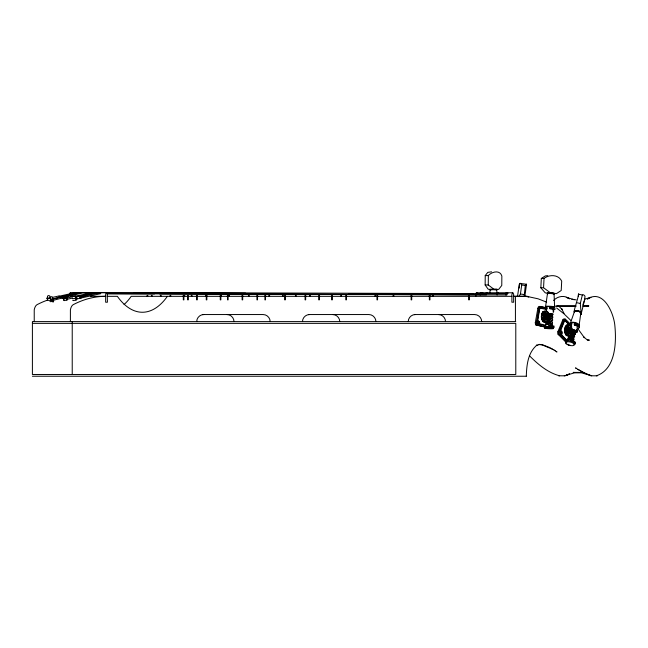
<?xml version="1.0" encoding="UTF-8"?>
<svg xmlns="http://www.w3.org/2000/svg" width="648" height="648" viewBox="0 0 648 648"><rect width="100%" height="100%" fill="white"/><g stroke="black" fill="none" stroke-linecap="round" stroke-linejoin="round"><path stroke-width="0.97" d="M489.353 289.3A44.785 0.68 0.5 0 1 488.195 289.251L485.15 284.982L485.231 275.586L487.758 272.379L491.549 271.828M488.26 284.982L488.341 275.586C491.792 271.666 499.989 269.6 501.852 276.056L501.771 285.46L498.652 289.413A44.032 0.664 0.5 0 0 493.954 289.251L488.26 284.982L485.15 284.982M547.123 309.023L547.187 307.849L539.411 306.431A2.989 1.49 -90 0 0 537.848 308.399L535.288 322.761L535.556 324.794L544.555 327.013M540.432 306.431A2.989 1.49 -90 0 0 538.869 308.399L536.285 323.862L537.079 325.223L544.093 326.697M526.298 376.188C526.654 365.513 527.772 352.423 537.176 344.93L536.325 345.514L540.051 344.428L538.974 344.428L543.056 345.279L553.076 349.483M538.407 322.704L538.002 323.571L539.371 323.644L539.42 322.704L538.059 322.631L539.42 322.704M546.807 293.107A44.032 3.985 3 0 1 545.227 292.831L540.837 287.801L541.323 278.454L545.3 275.926L547.787 275.667M537.97 324.267L538.99 324.267L539.371 323.644M539.071 322.631L538.642 321.829L538.205 323.393L538.99 324.267M543.55 287.728L544.045 278.381C549.431 274.355 558.576 274.355 561.703 281.159L561.209 290.507L556.389 293.657A44.785 4.058 3 0 0 550.241 292.694L543.55 287.728L540.837 287.801M545.454 324.032L545.389 325.199L538.844 323.579M546.159 310.586L546.215 309.42L540.44 308.205A1.409 0.705 -90 0 0 539.663 309.177L537.8 320.323A3.094 1.547 -90 0 1 538.61 321.586M545.713 324.672L545.648 325.847L538.431 324.324M546.483 310.068L546.539 308.902L540.432 307.614A1.936 0.972 -90 0 0 539.395 308.918L537.289 320.752A2.503 1.247 -90 0 1 538.358 321.902M548.913 325.571L549.034 326.835L548.913 325.571L549.617 325.596A4.739 0.429 3 0 1 553.651 326.446M553.262 309.193L549.804 308.626L549.869 307.46L550.565 307.484A4.739 0.429 3 0 1 555.174 308.189M549.982 308.723L549.869 307.46M553.141 309.712L553.06 311.348M564.602 330.334L564.651 331.476L567.429 331.476L567.251 333.113L568.045 333.655L568.013 334.838L568.847 334.692L568.798 335.551C569.859 335.308 569.422 335.291 570.483 335.583L570.442 334.724L571.277 334.894L571.261 333.712L572.054 333.202L571.892 331.557L572.419 331.015L571.965 330.245L572.306 328.722L571.593 327.856L571.739 326.714L570.912 326.511L571.05 325.693C570.038 324.956 569.341 325.774 568.847 325.191L566.222 325.304L565.866 326.819L565.283 326.641L564.659 329.208L567.397 329.565L567.365 330.164L564.602 330.334L567.365 330.164M565.024 330.164L565.056 329.565M569.924 335.81L566.457 335.551L566.506 334.692L568.847 334.692M567.016 325.823L567.065 324.964L567.632 324.972M566.935 330.334L567.429 331.476M567.397 329.565L567.04 328.625L567.761 327.791L567.624 326.641L568.207 326.819L568.847 325.191M524.848 296.42L526.508 284.229L519.599 283.427L519.17 288.133M548.41 312.871L548.046 313.324L547.981 312.134L547.479 311.591L546.944 312.134L546.936 311.267C545.891 311.874 546.305 311.648 545.268 311.704L545.365 312.547L544.782 312.304L544.369 313.089L544.458 314.272L541.704 314.021L541.331 316.767L541.777 319.472L544.523 319.181L544.458 320.379L544.895 321.116L545.47 320.809L545.397 321.659C546.45 321.586 546.021 321.449 547.074 321.926L547.066 321.06L547.884 321.351L548.127 319.756L548.508 320.161L548.718 319.764L549.131 315.333L548.581 314.92L548.41 312.871L546.855 312.871M547.074 321.926L543.308 321.935L543.129 320.809M544.118 319.472L543.672 316.767L544.045 314.021M489.831 292.783L490.139 289.778M196.717 321.602C196.676 317.828 199.997 314.507 203.772 314.547M302.478 321.602C302.438 317.828 305.759 314.507 309.525 314.547M408.24 321.602C408.191 317.828 411.512 314.507 415.287 314.547M579.142 325.183L580.811 313.195M517.541 296.266L519.242 284.367M519.016 296.428L520.433 293.981L521.729 284.942L520.166 283.216M524.167 296.347L525.277 285.501L526.484 284.205M547.941 293.414L547.495 293.536L545.6 306.447L547.252 306.682L545.6 306.447A4.504 0.405 3 0 1 551.27 306.35A4.504 0.405 3 0 1 553.991 307.095M69.49 294.451L70.097 292.774L75.03 292.774L75.468 293.414M567.016 335.802L567.154 334.984M582.358 294.986L580.3 303.434L580.948 310.878A44.785 17.002 13.7 0 1 581.013 314.547L584.642 299.797L585.006 296.185L583.605 294.759L582.358 294.986L578.85 294.265L578.518 293.722L578.162 296.379M563.873 318.994A2.989 1.49 -90 0 0 562.707 320.072L557.847 331.817L557.758 333.906L565.777 342.095M571.641 325.247L565.534 319.294A2.989 1.49 -90 0 0 563.728 320.072L558.868 331.817L558.77 333.906L566.765 342.063M560.633 332.667L561.314 331.501L561.686 333.696L560.674 333.696L560.876 332.853L561.897 332.853M560.358 333.388L561.37 333.388L561.217 334.02L560.561 332.546L561.581 332.546M567.243 339.26L566.984 340.322L561.111 334.319M567.373 340.046L567.121 341.107L560.593 334.741A2.503 1.247 -90 0 0 560.844 334.06M570.596 326.851L570.856 325.79L565.331 320.412A1.936 0.972 -90 0 0 564.141 320.922L560.131 330.601A2.503 1.247 -90 0 1 560.779 331.638M574.314 312.15A44.032 16.718 13.7 0 1 574.468 309.55L578.85 294.265M574.841 343.626A4.739 1.798 13.7 0 0 571.196 340.07L570.507 339.965L570.248 341.018L570.937 341.123A4.739 1.798 13.7 0 1 574.59 344.679M576.939 327.556A3.289 1.247 13.7 0 0 574.379 325.061L574.501 323.595L575.189 323.7A4.739 1.798 13.7 0 1 578.834 327.256M574.379 325.061L574.501 323.595M575.951 331.817L576.153 330.974L577.174 330.974L576.971 331.817L575.635 331.509L576.971 331.817M576.437 330.253L576.59 329.613L577.174 330.974M575.481 332.141L576.493 332.141L576.647 331.509M547.098 317.666L547.609 318.209L547.973 316.864L547.066 314.58L546.79 315.584L546.288 315.041L545.924 316.386L546.823 318.67L547.098 317.666L545.592 317.666M568.28 335.081L565.672 334.838L565.704 333.655L564.91 333.113L565.088 331.476M584.642 299.797L582.852 304.787M541.704 314.021L542.117 314.272L542.441 312.304L544.782 312.304M544.895 321.116L542.554 321.116L542.182 319.181L541.777 319.472M526.2 285.452L526.557 284.513M574.144 339.001L569.276 339.123L567.551 339.844L568.644 339.682M574.379 335.534L575.878 331.922M505.894 293.414L506.177 292.774M50.398 300.494L53.371 299.943M565.939 335.081L566.231 334.441M571.147 329.694L570.524 332.327L570.143 331.468L569.705 332.23L569.203 331.079L569.633 330.318L569.252 329.459L569.827 328.447L570.208 329.306L570.637 328.544L571.147 329.694L569.633 329.694M569.041 335.235L568.385 336.393L568.588 337.754M545.916 323.619L547.633 322.04L552.234 320.282L552.704 319.756L552.299 319.181M551.853 318.654L547.236 321.821L547.155 323.441M551.707 321.457L547.139 324.583L545.859 324.624L550.849 323.619L552.558 322.558L552.153 321.983M552.525 323.263L550.071 324.567L551.156 324.778L551.278 323.652M47.474 298.266L47.466 299.797M47.134 300.178L49.515 300.469M50.536 297.756L50.787 297.975M49.88 301.312L50.674 301.725L53.719 301.02L52.739 300.899M63.812 298.299L63.804 299.83M63.472 300.202L64.257 300.615L67.311 299.911L66.323 299.789M72.455 298.299L73.248 298.712L76.294 298.007L75.306 297.886M72.641 300.202L73.435 300.615L76.488 299.911L75.5 299.789M74.488 292.774C73.24 293.925 75.063 293.925 75.184 292.774L79.801 292.774L80.247 293.414M79.258 292.774C78.019 293.925 79.834 293.925 79.955 292.774L91.441 292.774L91.878 293.414M90.898 292.774C89.651 293.925 91.465 293.925 91.587 292.774L100.1 293.074M100.157 292.774C98.82 293.965 100.991 293.965 101.064 292.774L106.807 292.774L107.244 293.414L107.414 302.211L105.648 302.211L105.648 294.451L106.256 292.774M475.907 293.414L476.345 292.774L486.867 292.774L487.304 293.414M485.879 293.414L486.324 292.774M486.551 293.414L486.996 292.774L497.688 292.774L498.134 293.414M496.7 293.414L497.146 292.774M497.372 293.414L497.818 292.774L506.534 292.774L506.817 293.414M512.511 292.774L511.896 294.451L511.896 302.211L513.662 302.211L513.662 294.451L513.054 292.774L507.36 292.774L506.963 294.889L505.78 294.889L505.78 294.451M66.404 298.914L66.89 298.21M66.825 299.546L67.449 298.639M167.338 296.33L166.415 297.667A86.54 43.27 -90 0 1 118.333 297.667L117.401 296.33L107.228 296.33M545.365 312.547L543.024 312.547L542.927 311.704L546.936 311.267M573.683 341.585L573.601 340.565L571.787 339.609L573.99 339.633M480.354 293.414L481.035 292.774M481.108 293.414L481.78 292.774M568.142 335.583L567.583 335.81L567.454 334.984M553.611 300.478C557.628 296.023 564.837 294.913 569.6 298.89M569.406 337.163L571.779 335.899L574.46 335.421M544.733 321.926L544.166 322.072L546.507 322.072M52.804 299.157L61.868 296.808M62.5 297.926L53.428 300.275M59.187 297.416L59.729 297.043L59.106 295.925L52.472 297.392M66.347 298.218L75.419 295.958M75.889 298.007L76.456 297.618L77.104 298.777M76.027 298.096L76.934 298.096L76.537 299.165L81.17 297.877L80.53 296.719L79.963 297.108M80.101 297.197L100.537 292.467L507.36 293.698M80.133 297.796L81.041 297.796L80.538 296.897M569.6 373.685L567.932 374.803L564.27 375.816M549.609 315.779L553.003 314.142L551.343 313.907L548.435 315.479M63.804 296.136L64.849 295.561L66.12 295.958M548.289 318.281L551.65 316.426L551.715 315.236M568.798 374.204L566.263 375.208L574.379 372.9L581.969 372.43M596.363 375.816C615.446 369.336 616.523 343.156 614.903 326.13C614.045 313.737 603.523 288.409 587.363 299.052L590.944 297.311L584.504 299.238M548.038 314.329L549.723 313.673L553.003 314.142L552.493 315.374L549.577 316.475M571.682 331.322L574.8 330.521L576.347 331.501L576.194 332.132L570.888 332.505M571.066 333.858L575.076 332.886M569.827 338.928L573.845 337.956M549.464 318.581L552.38 317.48L552.849 316.945L552.444 316.37M549.431 319.286L552.347 318.176L552.817 317.65L552.412 317.075M553.643 293.544L554.089 293.414M553.854 293.56L554.332 293.431L553.651 293.244M553.619 294.006L554.064 293.884L554.599 306.917M553.829 294.03L554.307 293.892L549.026 293.341M546.815 306.512L553.384 306.852L552.938 306.982M552.882 308.148L553.319 308.027L550.047 307.557M545.738 326.965L549.034 326.835M551.237 324.794L552.428 324.972L550.832 324.13M551.926 326.268L552.371 326.138L550.735 325.798M571.504 329.97L573.286 329.532L574.8 330.521M571.042 331.873L576.347 331.501A3.289 1.247 13.7 0 0 573.286 329.532M61.884 297.108L79.591 292.75M61.941 297.999L63.901 297.513M65.869 297.027L79.615 293.641M74.876 293.641L59.171 297.116L59.122 296.225L74.852 292.75L100.278 292.807L100.221 293.301M53.501 298.671L58.239 297.626M75.435 296.257L91.166 292.783M75.484 297.149L91.19 293.674M66.971 299.336L72.657 298.08M80.603 298.096L100.57 293.674M547.139 324.583L548.427 324.478M49.272 298.048L46.697 298.048L46.745 298.558L49.321 298.558M50.431 299.303L53.484 298.598L53.338 299.4L50.479 299.813M51.249 300.526L52.375 300.437M50.892 300.275L51.986 300.202M572.2 333.971L575.384 333.931M569.43 339.269L570.183 339.228M490.585 289.753L489.896 289.769L491.783 289.745M496.49 289.859L496.959 289.834L496.279 289.802M547.754 292.92L552.574 293.058M549.172 292.896L547.277 293.058L547.957 293.244M541.323 278.454L544.045 278.381M491.792 289.275L489.904 289.3L490.374 289.332M485.231 275.586L488.341 275.586M70.494 296.33L78.53 296.33M81.543 296.33L85.56 296.33M90.582 296.33L105.648 296.33A256.357 128.174 -90 0 0 73.265 304.649A8.383 4.188 90 0 0 70.397 309.849L70.397 321.602M196.927 296.33L227.529 296.33L227.529 299.862L228.112 299.862L228.112 296.33M227.756 296.33L242.117 296.33L242.117 299.862L242.7 299.862L242.7 296.33M242.587 296.33L256.94 296.33L256.94 299.862L257.531 299.862L257.531 296.33L264.911 296.33L264.911 299.862L265.494 299.862L265.494 296.33M265.34 296.33L284.723 296.33L284.723 299.862L285.306 299.862L285.306 296.33L305.078 296.33L305.078 299.862L305.67 299.862L305.67 296.33M305.419 296.33L318.767 296.33L318.767 299.862L319.359 299.862L319.359 296.33L331.703 296.33L331.703 299.862L332.286 299.862L332.286 296.33L345.838 296.33L345.838 299.862L346.421 299.862L346.421 296.33L376.974 296.33L376.974 299.862L377.565 299.862L377.565 296.33L411.132 296.33L411.132 299.862L411.723 299.862L411.723 296.33L429.349 296.33L429.349 299.862L429.94 299.862L429.94 296.33M429.567 296.33L511.896 296.33M513.419 296.33L515.427 296.33L515.427 321.602M525.139 296.33L528.736 296.881L527.172 296.33L515.8 296.33A204.339 102.165 90 0 1 517.525 296.476M513.783 296.339L527.172 296.33M575.829 305.897L556.77 305.897L559.159 306.577L562.172 309.493L561.678 308.788L564.052 313.502M582.844 305.897L588.862 305.897L583.151 306.172M555.069 306.172L576.129 306.172M537.848 308.399L538.869 308.399M546.369 311.178L544.028 311.178L544.595 311.267M542.927 311.704L545.268 311.704M542.028 313.089L544.369 313.089M542.287 313.77L544.628 313.77M542.117 314.272L544.458 314.272M202.808 314.547L263.112 314.547C266.887 314.507 270.208 317.828 270.159 321.602M308.57 314.547L368.874 314.547C372.641 314.507 375.962 317.828 375.921 321.602M414.331 314.547L474.628 314.547C478.402 314.507 481.723 317.828 481.683 321.602M541.485 315.074L543.826 315.074M546.232 315.309L547.738 315.309M541.866 315.487L544.207 315.487M541.38 316.2L544.15 316.086M546.458 316.864L547.973 316.864M541.396 317.334L544.166 317.407M541.898 317.99L544.239 317.99M541.525 318.443L543.866 318.443M542.182 319.181L544.523 319.181M564.513 319.294L565.534 319.294M542.368 319.666L544.709 319.666M562.707 320.072L563.728 320.072M542.117 320.379L544.458 320.379M515.784 321.602L32.4 321.602L32.4 374.479L515.784 374.479L515.784 323.36L32.4 323.36M543.056 321.659L545.397 321.659M538.091 321.935L539.112 321.935M535.288 322.761L536.309 322.761M567.065 324.964L569.973 324.972M536.066 325.223L537.079 325.223M565.979 325.644L568.32 325.644M565.518 326.3L567.859 326.3M566.109 326.471L568.45 326.471M565.866 326.819L568.207 326.819M565.129 327.143L567.47 327.143M565.42 327.791L567.761 327.791M564.845 328.123L567.186 328.123M564.659 329.208L567 329.208M569.584 331.314L571.091 331.314M564.651 331.476L566.992 331.476M557.847 331.817L558.868 331.817M560.714 331.914L561.735 331.914M560.139 332.132L561.16 332.132M565.178 332.06L567.518 332.06M564.821 332.562L567.162 332.562M565.105 333.55L567.446 333.55M565.704 333.655L568.045 333.655M565.485 334.4L567.826 334.4M558.155 334.66L559.175 334.66M566.457 335.551L570.483 335.583M587.388 340.143L589.388 340.143L586.991 339.722L583.913 337.033L584.423 337.762L577.506 328.212M529.748 356.036C538.124 364.476 547.949 372.762 559.613 375.791M576.372 368.453L575.529 367.87L583.475 372.705L591.705 375.791M32.4 376.237L526.298 376.237M133.52 292.92L245.616 293.22M348.875 293.512L473.396 293.868M133.934 293.171L164.276 293.269M349.385 293.828L379.736 293.917M106.944 293.714L154.524 293.852M159.586 293.868L364.071 294.451M387.35 294.516L486.551 294.8M107.244 293.738L506.274 294.897M491.67 289.267L495.202 289.3M491.662 289.737L495.194 289.769M581.912 372.43L573.156 372.406L581.596 372.875L589.712 375.176L587.404 374.309M590.628 375.791L597.448 375.816M558.535 375.791L565.356 375.816M495.08 289.308L496.967 289.364L496.287 289.332M495.072 289.778L496.49 289.802M550.784 293.414L547.252 293.528L547.722 293.714M549.804 308.626L550.508 308.651A4.739 0.429 3 0 1 554.899 309.177A4.739 0.429 3 0 1 553.279 309.566M548.848 326.738L549.553 326.762A4.739 0.429 3 0 1 553.586 327.613M550.071 324.567L552.185 325.037M576.121 299.813L571.9 299.344L574.331 299.66L566.255 297.367L568.798 298.372M438.469 314.547C442.236 314.507 445.565 317.828 445.516 321.602M332.708 314.547C336.482 314.507 339.803 317.828 339.763 321.602M226.954 314.547C230.72 314.507 234.041 317.828 234.001 321.602M549.723 313.673L551.343 313.907M527.731 296.565L538.034 298.793L546.645 302.138M552.452 293.074L553.862 293.244M552.428 293.536L554.064 293.884M574.241 324.648L574.93 324.753A4.739 1.798 13.7 0 1 579.085 326.957A4.739 1.798 13.7 0 1 577.287 328.593M521.729 284.942L525.277 285.501M520.433 293.981L523.981 294.532M576.785 302.721L580.3 303.434M539.411 306.431L546.815 307.986M577.449 325.442A3.289 1.247 13.7 0 0 575.716 323.174A3.289 1.247 13.7 0 0 571.536 323.474L570.353 323.206L574.395 311.753A3.289 1.247 13.7 0 1 578.575 311.453A3.289 1.247 13.7 0 1 580.308 313.721M575.23 334.562L570.272 335.04L568.231 337.033L568.434 338.386M574.76 336.466L569.811 336.944L567.77 338.928L567.972 340.289M574.606 337.098L569.649 337.576L568.272 338.402L567.705 340.16M541.817 344.461L549.569 347.49M547.495 293.536L547.933 293.714M586.602 373.961L577.878 369.409M571.787 339.609L573.634 341.213M550.233 347.806L555.028 350.673M80.012 297.877L80.611 298.266M580.495 313.988L581.054 314.499M554.186 350.09L556.972 351.986L556.13 351.402M556.575 307.97L563.801 313.648L570.791 320.412M482.614 292.774L483.286 293.414M481.861 292.774L482.541 293.414M575.837 330.658L576.493 332.141M569.155 324.786L565.234 320.963A1.409 0.705 -90 0 0 564.343 321.351L560.682 330.545A3.094 1.547 -90 0 1 561.03 331.322M569.73 344.963L570.264 345.481L569.244 345.481L567.859 344.129M552.258 319.877L552.671 320.452L552.193 320.987L546.361 323.49L546.053 324.705M498.361 292.774L498.798 293.414M487.539 292.774L487.976 293.414M476.888 292.774L477.333 293.414M92.138 292.774L92.575 293.414M80.498 292.774L80.943 293.414M75.727 292.774L76.164 293.414M70.64 292.774L71.078 293.414M542.441 312.304L542.765 312.863M571.536 323.474L571.9 324.194L570.848 324.194L570.353 323.206A4.504 1.709 13.7 0 1 576.072 322.793A4.504 1.709 13.7 0 1 578.453 325.904M546.021 321.513L546.426 322.388M507.708 292.774L508 293.414M570.507 339.965L570.637 340.37M566.506 325.191L566.716 325.944M66.525 298.088L66.663 299.416M53.055 302.284L52.529 297.067L51.257 296.663L50.22 297.246L50.252 298.955M49.953 297.667L49.783 295.934L48.511 295.529L47.466 296.112L47.652 299.36M63.69 296.314L63.99 299.384M496.716 289.834L496.976 292.839M497.21 294.451L497.21 294.913L496.538 294.451M486.381 294.451L485.716 294.451M480.848 294.451L480.103 294.872L480.103 294.451M475.737 294.451L475.737 296.387M469.306 296.33L469.306 299.862L468.715 299.862L468.715 296.33M220.855 296.33L220.855 299.862L220.263 299.862L220.263 296.33M206.85 296.33L206.85 299.862L206.267 299.862L206.267 296.33M197.235 296.33L197.235 299.862L196.652 299.862L196.652 296.33L188.26 296.33L188.26 299.862L187.669 299.862L187.669 296.33L131.179 296.33L130.248 297.667A86.54 43.27 -90 0 1 124.068 304.536M183.902 296.33L183.902 299.862L183.311 299.862L183.311 296.33M72.228 321.602L72.228 374.479M34.231 321.602L34.231 309.849A8.383 4.188 90 0 1 37.106 304.649A256.357 128.174 90 0 1 47.28 300.21M570.912 332.675A3.378 1.693 -90 0 1 568.563 332.951A3.378 1.693 -90 0 1 568.345 328.277A3.378 1.693 -90 0 1 570.669 327.669M571.35 330.067A3.378 1.693 -90 0 1 571.269 331.468M574.501 311.324A3.289 1.247 13.7 0 1 577.854 310.797A3.289 1.247 13.7 0 1 580.916 312.765M574.266 311.275A3.532 1.345 13.7 0 1 577.862 310.708A3.532 1.345 13.7 0 1 581.151 312.822M574.549 312.474A3.532 1.345 13.7 0 1 575.513 310.943A3.532 1.345 13.7 0 1 579.936 311.939A3.532 1.345 13.7 0 1 580.511 313.81M565.85 341.69A4.504 1.709 13.7 0 1 571.568 341.277A4.504 1.709 13.7 0 1 573.942 344.388M575.505 332.343A1.766 0.883 -90 0 1 575.076 332.635M576.477 329.119A1.766 0.883 -90 0 1 577.336 331.654A1.766 0.883 -90 0 1 575.813 331.865M560.228 334.222A1.766 0.883 -90 0 1 558.86 332.886A1.766 0.883 -90 0 1 560.123 331.177M547.601 319.083A3.378 1.693 -90 0 1 545.251 319.035A3.378 1.693 -90 0 1 545.195 314.337A3.378 1.693 -90 0 1 547.536 314.061M544.523 326.9A4.504 0.405 3 0 1 550.201 326.803A4.504 0.405 3 0 1 552.914 327.54M553.368 309.404A1.766 0.883 -90 0 1 553.206 312.441M538.002 324.089A1.766 0.883 -90 0 1 536.771 324.478A1.766 0.883 -90 0 1 536.576 322.016A1.766 0.883 -90 0 1 537.808 321.627M61.552 296.825A256.357 128.174 90 0 1 63.536 296.614M66.509 296.403A256.357 128.174 90 0 1 68.494 296.339M468.423 296.33A1.207 0.599 -90 0 1 469.006 295.391A1.207 0.599 -90 0 1 469.598 296.33M432.257 296.33A1.207 0.599 -90 0 1 432.734 295.415A1.207 0.599 -90 0 1 433.342 295.909M429.057 296.33A1.207 0.599 -90 0 1 429.64 295.391A1.207 0.599 -90 0 1 430.231 296.33M392.988 295.909A1.207 0.599 -90 0 1 393.976 295.909M410.84 296.33A1.207 0.599 -90 0 1 411.431 295.391A1.207 0.599 -90 0 1 412.015 296.33M374.771 295.909A1.207 0.599 -90 0 1 375.759 295.909M376.682 296.33A1.207 0.599 -90 0 1 377.266 295.391A1.207 0.599 -90 0 1 377.857 296.33M340.613 295.909A1.207 0.599 -90 0 1 341.601 295.909M345.538 296.33A1.207 0.599 -90 0 1 346.129 295.391A1.207 0.599 -90 0 1 346.712 296.33M309.469 295.909A1.207 0.599 -90 0 1 310.465 295.909M331.411 296.33A1.207 0.599 -90 0 1 331.995 295.391A1.207 0.599 -90 0 1 332.586 296.33M295.342 295.909A1.207 0.599 -90 0 1 296.33 295.909M318.476 296.33A1.207 0.599 -90 0 1 319.059 295.391A1.207 0.599 -90 0 1 319.65 296.33M282.406 295.909A1.207 0.599 -90 0 1 283.395 295.909M304.787 296.33A1.207 0.599 -90 0 1 305.378 295.391A1.207 0.599 -90 0 1 305.961 296.33M268.718 295.909A1.207 0.599 -90 0 1 269.706 295.909M284.423 296.33A1.207 0.599 -90 0 1 285.015 295.391A1.207 0.599 -90 0 1 285.598 296.33M248.354 295.909A1.207 0.599 -90 0 1 249.35 295.909M264.619 296.33A1.207 0.599 -90 0 1 265.202 295.391A1.207 0.599 -90 0 1 265.793 296.33M228.55 295.909A1.207 0.599 -90 0 1 229.538 295.909M256.649 296.33A1.207 0.599 -90 0 1 257.24 295.391A1.207 0.599 -90 0 1 257.823 296.33M220.579 295.909A1.207 0.599 -90 0 1 221.567 295.909M241.817 296.33A1.207 0.599 -90 0 1 242.409 295.391A1.207 0.599 -90 0 1 242.992 296.33M205.748 295.909A1.207 0.599 -90 0 1 206.736 295.909M227.237 296.33A1.207 0.599 -90 0 1 227.821 295.391A1.207 0.599 -90 0 1 228.412 296.33M191.168 295.909A1.207 0.599 -90 0 1 192.156 295.909M219.972 296.33A1.207 0.599 -90 0 1 220.563 295.391A1.207 0.599 -90 0 1 221.146 296.33M183.902 295.909A1.207 0.599 -90 0 1 184.891 295.909M205.967 296.33A1.207 0.599 -90 0 1 206.558 295.391A1.207 0.599 -90 0 1 207.141 296.33M169.898 295.909A1.207 0.599 -90 0 1 170.886 295.909M183.019 296.33A1.207 0.599 -90 0 1 183.611 295.391A1.207 0.599 -90 0 1 184.194 296.33M146.861 296.33A1.207 0.599 -90 0 1 147.331 295.415A1.207 0.599 -90 0 1 147.938 295.909M187.377 296.33A1.207 0.599 -90 0 1 187.961 295.391A1.207 0.599 -90 0 1 188.552 296.33M151.308 295.909A1.207 0.599 -90 0 1 152.296 295.909M196.352 296.33A1.207 0.599 -90 0 1 196.943 295.391A1.207 0.599 -90 0 1 197.527 296.33M160.283 295.909A1.207 0.599 -90 0 1 161.279 295.909M67.068 297.489L63.034 298.072L63.083 298.59L66.922 298.299L67.068 297.489M588.149 305.856L587.161 306.172L588.149 305.856M571.415 332.675A3.378 1.693 -90 0 0 570.54 327.086A3.378 1.693 -90 0 0 568.563 331.395A3.378 1.693 -90 0 0 571.415 332.675M566.077 343.732A4.504 1.709 13.7 0 0 573.691 345.441A4.504 1.709 13.7 0 0 570.175 342.023A4.504 1.709 13.7 0 0 566.077 343.732M561.759 334.222A1.766 0.883 -90 0 0 561.654 331.177A1.766 0.883 -90 0 0 560.382 332.886A1.766 0.883 -90 0 0 561.759 334.222M548.111 319.083A3.378 1.693 -90 0 0 547.43 313.381A3.378 1.693 -90 0 0 545.3 317.407A3.378 1.693 -90 0 0 548.111 319.083M545.057 328.301A4.504 0.405 3 0 0 552.857 328.714A4.504 0.405 3 0 0 548.969 327.896A4.504 0.405 3 0 0 545.057 328.301M539.525 324.089A1.766 0.883 -90 0 0 538.909 321.295A1.766 0.883 -90 0 0 538.01 323.765A1.766 0.883 -90 0 0 539.525 324.089"/></g></svg>
